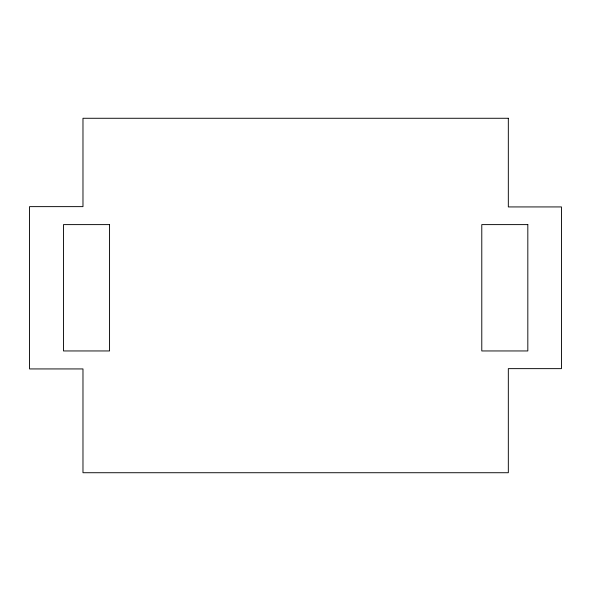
<?xml version="1.0" encoding="UTF-8"?>
<svg xmlns="http://www.w3.org/2000/svg" width="591" height="591" viewBox="0 0 591 591"><rect width="100%" height="100%" fill="white"/><g stroke="black" fill="none" stroke-linecap="round" stroke-linejoin="round"><path stroke-width="0.89" d="M508.326 118.274L82.976 118.274L82.976 206.628L29.55 206.628L29.55 368.932L82.976 368.932L82.976 472.726L508.326 472.726L508.326 368.636L561.45 368.636L561.45 206.931L508.326 206.931L508.326 118.274M109.557 224.61L63.481 224.61L63.481 350.951L109.557 350.951L109.557 224.61M527.822 224.61L481.783 224.61L481.783 350.951L527.822 350.951L527.822 224.61"/></g></svg>
